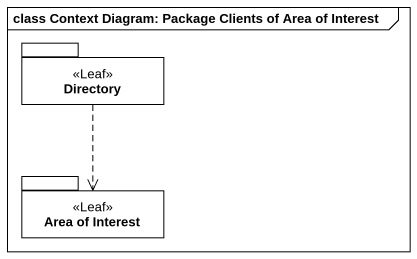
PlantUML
@startuml
mainframe class Context Diagram: Package Clients of Area of Interest
package Directory <<Leaf>> {
}
package "Area of Interest" as Area_of_Interest <<Leaf>> {
}
Directory ..> Area_of_Interest
@enduml
